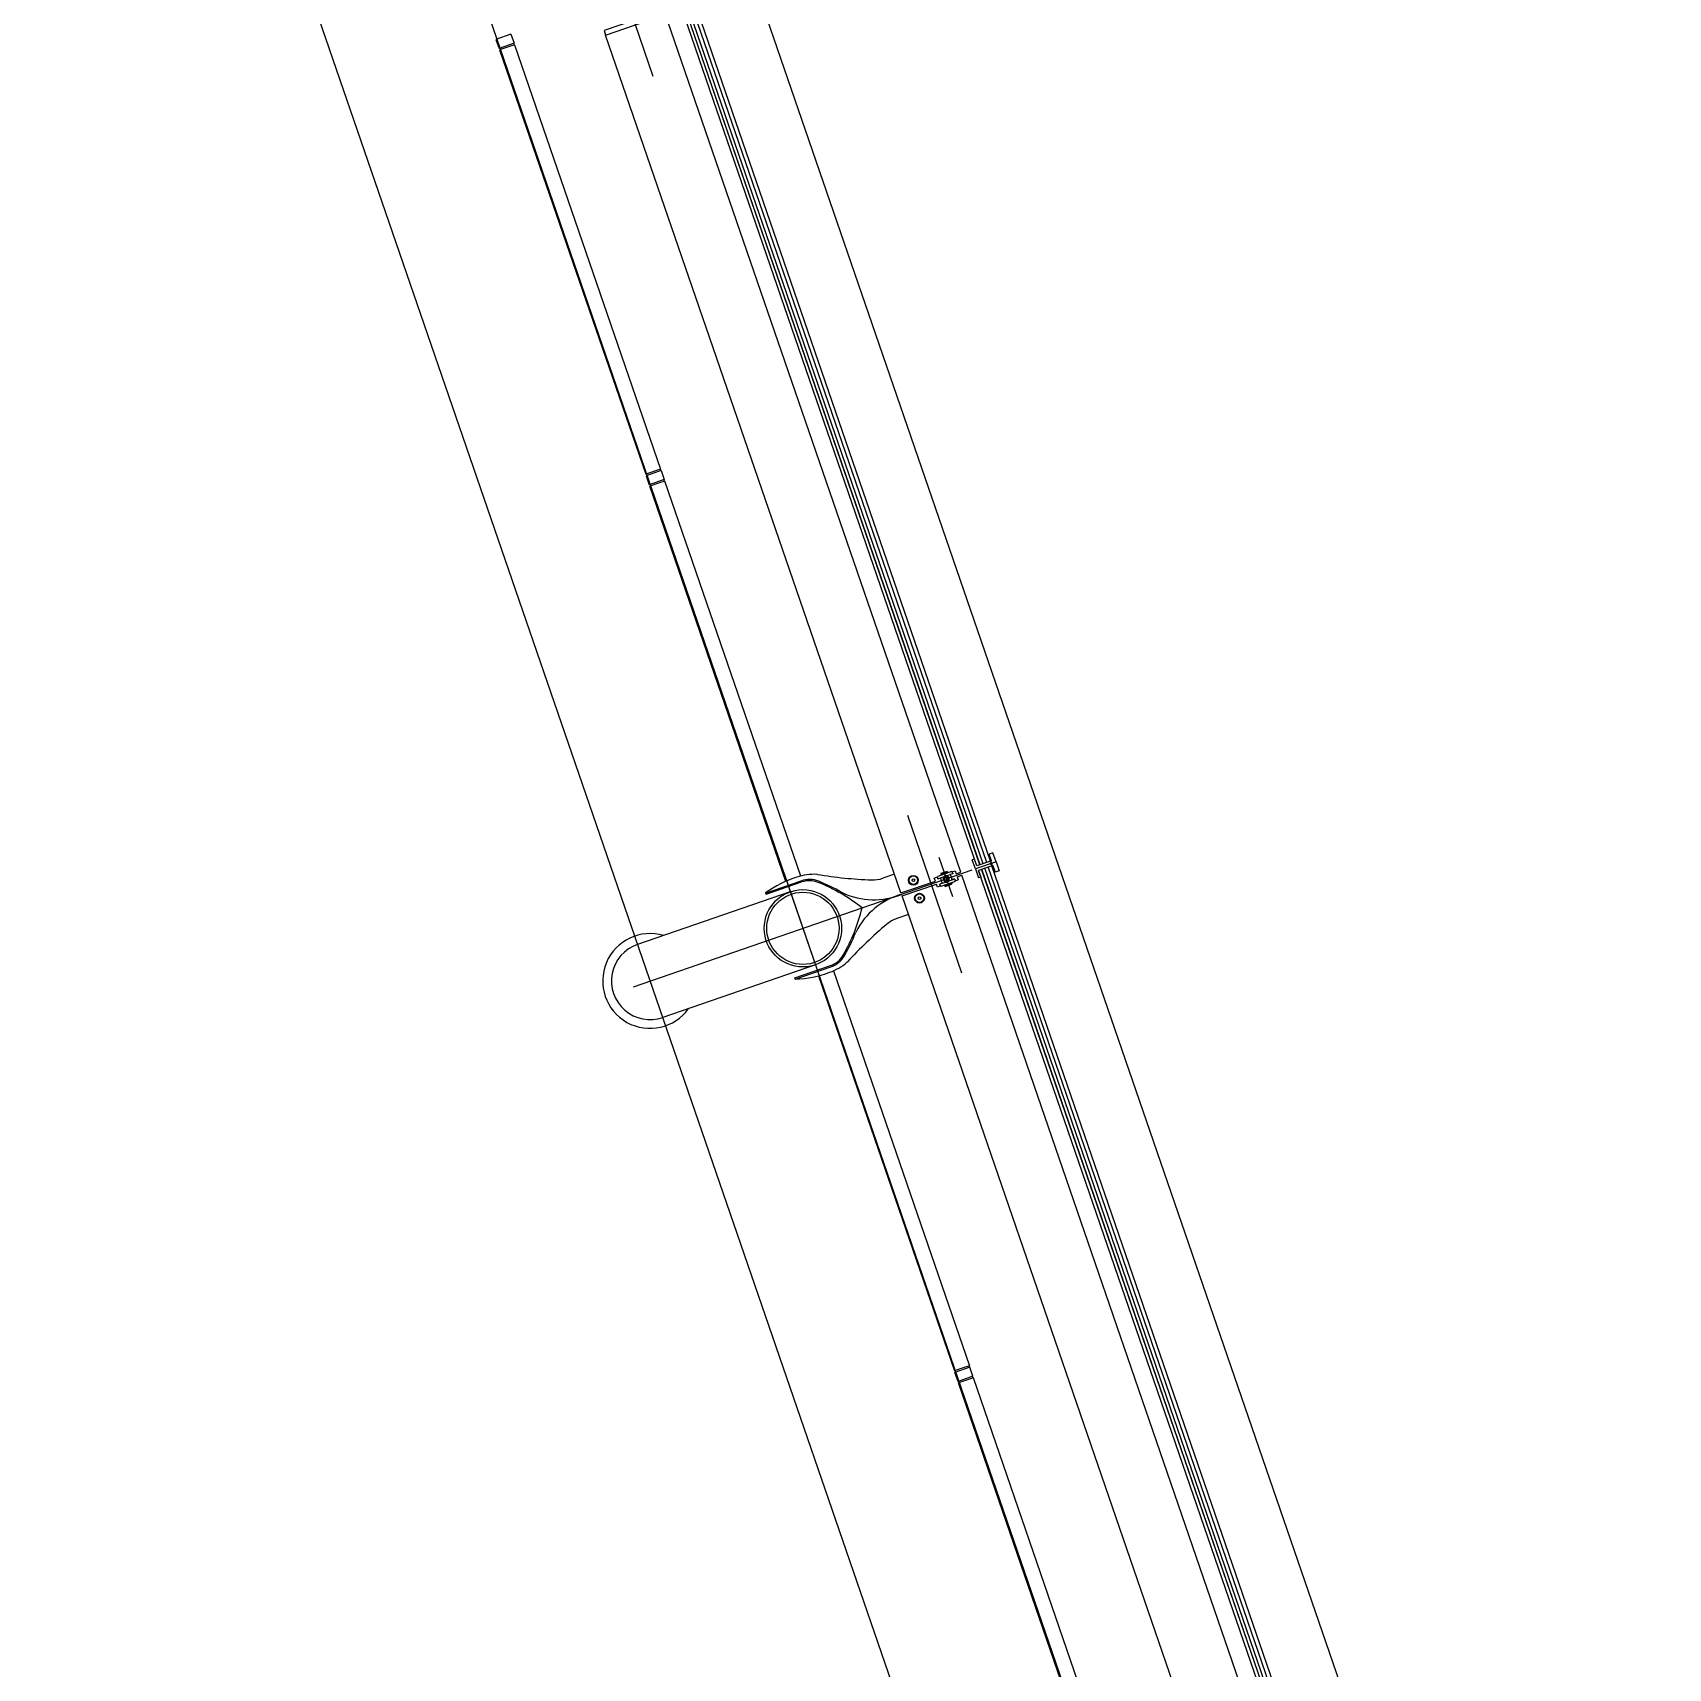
# Model space of a CAD drawing. Extents: x 809434 to 809707, y 818708 to 819364.
# Drawn here: x 809686.2 to 809691.38, y 818751.52 to 818756.69 of the extents above; entities that cross this region are included whole.
import ezdxf

# ---------------------------------------------------------------- set-up
doc = ezdxf.new("R2010")
doc.units = 0
for name, color, linetype in [('Level 2', 7, 'Continuous'), ('MAJ630__', 7, 'Continuous'), ('MAJ640__', 7, 'Continuous'), ('MAJ640__1', 7, 'Continuous'), ('MMH294_S', 7, 'Continuous')]:
    doc.layers.add(name, color=color, linetype=linetype)

msp = doc.modelspace()

# ---------------------------------------------------------------- linework, layer by layer
at = {"layer": 'Level 2'}
msp.add_arc((809688.1563, 818753.6914), 0.15, 73.5874, 324.4126, dxfattribs=at)
at = {"layer": 'MAJ630__'}
for p, q in [((809691.3778, 818748.455), (809688.4738, 818756.889)), ((809689.1903, 818754.0554), (809688.2543, 818756.7738)), ((809689.2329, 818754.0701), (809688.2969, 818756.7884)), ((809688.95, 818753.97), (809688.0156, 818756.6837)), ((809689.2412, 818754.0967), (809689.2289, 818754.0925)), ((809689.2362, 818754.0712), (809689.2289, 818754.0925)), ((809689.251, 818754.0684), (809689.2412, 818754.0967)), ((809689.183, 818754.0767), (809689.1757, 818754.0742)), ((809689.1855, 818754.0458), (809689.1757, 818754.0742)), ((809689.1903, 818754.0554), (809689.183, 818754.0767)), ((809689.251, 818754.0684), (809689.1855, 818754.0458)), ((809689.251, 818754.0684), (809689.1855, 818754.0458)), ((809689.1855, 818754.0458), (809689.1952, 818754.0174)), ((809689.2362, 818754.0712), (809689.1903, 818754.0554)), ((809689.2411, 818754.057), (809689.1952, 818754.0412)), ((809690.167, 818751.2189), (809689.1952, 818754.0412)), ((809689.1952, 818754.0412), (809689.2026, 818754.02)), ((809690.2096, 818751.2335), (809689.2379, 818754.0556)), ((809689.2411, 818754.057), (809689.2484, 818754.0358)), ((809689.2607, 818754.04), (809689.2484, 818754.0358)), ((809689.251, 818754.0684), (809689.2607, 818754.04)), ((809689.2026, 818754.02), (809689.1952, 818754.0174)), ((809688.5999, 818753.9734), (809688.1165, 818753.807)), ((809690.9051, 818748.2922), (809688.9533, 818753.9606)), ((809688.6795, 818753.7423), (809688.1961, 818753.5758))]:
    msp.add_line(p, q, dxfattribs=at)
msp.add_lwpolyline([(809688.2047, 818756.7488), (809688.1999, 818756.7629), (809688.0108, 818756.6978), (809688.0156, 818756.6837)], close=True, dxfattribs=at)
for points in [[(809688.9297, 818754.0291), (809688.8929, 818754.0164)], [(809688.5216, 818753.9696), (809688.523, 818753.9656), (809688.6358, 818754.0045)], [(809688.9737, 818753.9015), (809688.9368, 818753.8888)], [(809688.6154, 818753.6971), (809688.614, 818753.7011), (809688.7268, 818753.7399)]]:
    msp.add_lwpolyline(points, dxfattribs=at)
for radius in [0.1223, 0.1143]:
    msp.add_circle((809688.6397, 818753.8579), radius, dxfattribs=at)
for centre, radius, start, end in [((809688.7217, 818753.6956), 0.3393, 107.2939, 126.1393), ((809688.6762, 818753.8563), 0.1724, 87.6039, 108.7249), ((809688.6602, 818753.9335), 0.075, 68.0376, 109), ((809688.6825, 818754.0085), 0.02, 80.5742, 87.6039), ((809688.9053, 818755.3504), 1.3402, 260.5742, 267.9216), ((809688.4777, 818753.4811), 0.5628, 51.6321, 68.0376), ((809688.8603, 818754.111), 0.1, 267.9216, 289), ((809688.2801, 818754.055), 0.5628, 329.9624, 346.3679), ((809688.9694, 818753.7942), 0.1, 109, 130.0784), ((809689.7679, 818752.8453), 1.3402, 130.0784, 137.4258), ((809688.1563, 818753.6914), 0.1223, 108.9976, 289.0023), ((809688.7024, 818753.8109), 0.075, 289, 329.9624), ((809688.6044, 818754.0362), 0.3393, 271.8607, 290.7061), ((809688.6675, 818753.8816), 0.1724, 289.2751, 310.3961), ((809688.7662, 818753.7655), 0.02, 310.3961, 317.4258)]:
    msp.add_arc(centre, radius, start, end, dxfattribs=at)
at = {"layer": 'MAJ640__'}
for p, q in [((809689.1391, 818754.0351), (809688.1901, 818756.7913)), ((809689.1998, 818754.0587), (809688.2638, 818756.777)), ((809689.2005, 818754.0589), (809688.2645, 818756.7773)), ((809689.21, 818754.0622), (809688.274, 818756.7805)), ((809689.2213, 818754.0661), (809688.2853, 818756.7844)), ((809689.1102, 818754.0371), (809689.0662, 818754.0219)), ((809689.076, 818754.0295), (809689.0977, 818754.037)), ((809689.0766, 818754.0308), (809689.076, 818754.0295)), ((809689.076, 818754.0295), (809689.077, 818754.0267)), ((809689.0965, 818754.0376), (809689.0766, 818754.0308)), ((809689.077, 818754.0267), (809689.0987, 818754.0342)), ((809689.0964, 818754.0334), (809689.097, 818754.033)), ((809689.0965, 818754.0376), (809689.0977, 818754.037)), ((809689.0972, 818754.0326), (809689.097, 818754.033)), ((809689.0977, 818754.037), (809689.0987, 818754.0342)), ((809689.1137, 818754.0303), (809689.1061, 818754.0277)), ((809689.1113, 818754.0361), (809689.1217, 818754.0397)), ((809689.1217, 818754.0397), (809689.1249, 818754.0302)), ((809689.1249, 818754.0302), (809689.1391, 818754.0351)), ((809690.1765, 818751.2221), (809689.2047, 818754.0445)), ((809690.1772, 818751.2224), (809689.2054, 818754.0447)), ((809690.1867, 818751.2256), (809689.2149, 818754.048)), ((809690.198, 818751.2295), (809689.2262, 818754.0519)), ((809688.95, 818753.97), (809689.0588, 818754.0075)), ((809688.9533, 818753.9606), (809689.062, 818753.998)), ((809689.0555, 818754.0169), (809689.0659, 818754.0205)), ((809689.0588, 818754.0075), (809689.0555, 818754.0169)), ((809689.0653, 818753.9885), (809689.062, 818753.998)), ((809689.0757, 818753.9921), (809689.0653, 818753.9885)), ((809689.0676, 818754.0144), (809689.0751, 818754.0171)), ((809689.0808, 818754.0005), (809689.0732, 818753.9979)), ((809689.0753, 818754.0171), (809689.1061, 818754.0277)), ((809689.0793, 818754.0275), (809689.079, 818754.0269)), ((809689.0792, 818754.0264), (809689.079, 818754.0269)), ((809689.081, 818754.0006), (809689.1118, 818754.0112)), ((809689.1099, 818754.0015), (809689.0882, 818753.9941)), ((809689.0882, 818753.9941), (809689.0892, 818753.9912)), ((809689.1109, 818753.9987), (809689.0892, 818753.9912)), ((809689.0904, 818753.9906), (809689.0892, 818753.9912)), ((809689.0901, 818753.9947), (809689.0898, 818753.9957)), ((809689.0904, 818753.9906), (809689.1103, 818753.9974)), ((809689.1081, 818754.0009), (809689.1077, 818754.0018)), ((809689.1099, 818754.0015), (809689.1109, 818753.9987)), ((809689.1103, 818753.9974), (809689.1109, 818753.9987)), ((809689.121, 818754.0077), (809689.1314, 818754.0113)), ((809689.1282, 818754.0208), (809689.1424, 818754.0257)), ((809689.1282, 818754.0208), (809689.1314, 818754.0113)), ((809691.0942, 818748.3573), (809689.1424, 818754.0257))]:
    msp.add_line(p, q, dxfattribs=at)
for points in [[(809688.5216, 818753.9696), (809688.6344, 818754.0084)], [(809689.0768, 818753.9912), (809689.1207, 818754.0063)], [(809688.6154, 818753.6971), (809688.7282, 818753.736)]]:
    msp.add_lwpolyline(points, dxfattribs=at)
for centre, radius in [((809688.9892, 818754.0099), 0.0155), ((809688.9892, 818754.0099), 0.0135), ((809688.9892, 818754.0099), 0.0042), ((809689.0935, 818754.0141), 0.006), ((809689.0087, 818753.9532), 0.0155), ((809689.0087, 818753.9532), 0.0135), ((809689.0087, 818753.9532), 0.0042)]:
    msp.add_circle(centre, radius, dxfattribs=at)
for centre, radius, start, end in [((809688.6602, 818753.9335), 0.0792, 68.0376, 109), ((809688.4777, 818753.4811), 0.567, 59.8959, 68.0376), ((809689.0935, 818754.0141), 0.0095, 146.6949, 251.3051), ((809689.0935, 818754.0141), 0.0109, 101.1265, 116.8735), ((809689.0935, 818754.0141), 0.0109, 281.1265, 296.8735), ((809689.0935, 818754.0141), 0.0095, 325.1826, 72.8174), ((809688.7722, 818753.989), 0.02, 239.8959, 251.3246), ((809688.8641, 818754.1787), 0.2307, 244.7688, 292.3227), ((809689.014, 818753.7432), 0.2307, 105.6773, 153.2312), ((809689.014, 818753.7432), 0.2307, 105.6773, 112.3227), ((809688.8641, 818754.1787), 0.2307, 285.6773, 292.3227), ((809688.2801, 818754.055), 0.567, 329.9624, 338.1041), ((809688.8248, 818753.8361), 0.02, 146.6754, 158.1041), ((809688.7024, 818753.8109), 0.0792, 289, 329.9624)]:
    msp.add_arc(centre, radius, start, end, dxfattribs=at)
for points, degree in [([(809689.1102, 818754.0371), (809689.1102, 818754.0371), (809689.1102, 818754.0371), (809689.1103, 818754.0371), (809689.1103, 818754.037), (809689.1104, 818754.037), (809689.1104, 818754.037), (809689.1105, 818754.037), (809689.1105, 818754.0369), (809689.1106, 818754.0369), (809689.1106, 818754.0369), (809689.1107, 818754.0368), (809689.1107, 818754.0368), (809689.1108, 818754.0367), (809689.1108, 818754.0367), (809689.1108, 818754.0367)], 3), ([(809689.1108, 818754.0367), (809689.1112, 818754.0362), (809689.1116, 818754.0357), (809689.1122, 818754.0347), (809689.1125, 818754.0342), (809689.1131, 818754.0332), (809689.1133, 818754.0327), (809689.1137, 818754.0319), (809689.1138, 818754.0316), (809689.114, 818754.0313)], 3), ([(809689.114, 818754.0311), (809689.1141, 818754.0311), (809689.1141, 818754.031), (809689.1141, 818754.0309), (809689.1141, 818754.0308), (809689.114, 818754.0307), (809689.114, 818754.0306), (809689.1139, 818754.0305), (809689.1139, 818754.0305), (809689.1138, 818754.0304), (809689.1137, 818754.0304), (809689.1137, 818754.0303), (809689.1137, 818754.0303), (809689.1137, 818754.0303)], 3), ([(809689.114, 818754.0311), (809689.114, 818754.0311), (809689.114, 818754.0311), (809689.114, 818754.0312), (809689.114, 818754.0312), (809689.114, 818754.0312), (809689.114, 818754.0313), (809689.114, 818754.0313)], 3), ([(809689.0659, 818754.0212), (809689.0659, 818754.0212), (809689.0659, 818754.0213), (809689.0659, 818754.0214), (809689.0659, 818754.0214), (809689.0659, 818754.0215), (809689.0659, 818754.0216), (809689.066, 818754.0216), (809689.066, 818754.0217), (809689.066, 818754.0217), (809689.066, 818754.0217), (809689.0661, 818754.0218), (809689.0661, 818754.0218), (809689.0661, 818754.0219), (809689.0662, 818754.0219), (809689.0662, 818754.0219)], 3), ([(809689.0667, 818754.015), (809689.0666, 818754.0153), (809689.0665, 818754.0157), (809689.0663, 818754.0165), (809689.0662, 818754.0171), (809689.0661, 818754.0182), (809689.066, 818754.0188), (809689.0659, 818754.02), (809689.0659, 818754.0206), (809689.0659, 818754.0212)], 3), ([(809689.0667, 818754.015), (809689.0667, 818754.015), (809689.0667, 818754.015), (809689.0668, 818754.0149), (809689.0668, 818754.0149), (809689.0668, 818754.0149), (809689.0668, 818754.0148), (809689.0668, 818754.0148)], 3), ([(809689.0676, 818754.0144), (809689.0676, 818754.0144), (809689.0676, 818754.0144), (809689.0675, 818754.0144), (809689.0675, 818754.0144), (809689.0674, 818754.0144), (809689.0673, 818754.0144), (809689.0672, 818754.0144), (809689.0672, 818754.0144), (809689.067, 818754.0145), (809689.067, 818754.0146), (809689.0669, 818754.0147), (809689.0668, 818754.0147), (809689.0668, 818754.0148)], 3), ([(809689.0729, 818753.9971), (809689.0729, 818753.9972), (809689.0729, 818753.9972), (809689.0728, 818753.9973), (809689.0728, 818753.9974), (809689.0729, 818753.9975), (809689.0729, 818753.9976), (809689.073, 818753.9977), (809689.073, 818753.9978), (809689.0731, 818753.9979), (809689.0732, 818753.9979), (809689.0732, 818753.9979), (809689.0732, 818753.9979), (809689.0732, 818753.9979)], 3), ([(809689.0729, 818753.9971), (809689.0729, 818753.9971), (809689.0729, 818753.9971), (809689.0729, 818753.9971), (809689.0729, 818753.997), (809689.0729, 818753.997), (809689.0729, 818753.997), (809689.0729, 818753.9969)], 3), ([(809689.0761, 818753.9916), (809689.0757, 818753.9921), (809689.0753, 818753.9926), (809689.0747, 818753.9935), (809689.0744, 818753.994), (809689.0738, 818753.995), (809689.0736, 818753.9955), (809689.0732, 818753.9963), (809689.0731, 818753.9966), (809689.0729, 818753.9969)], 3), ([(809689.0751, 818754.0171), (809689.0751, 818754.017), (809689.0752, 818754.017), (809689.0752, 818754.0169), (809689.0753, 818754.0167), (809689.0754, 818754.0161), (809689.0755, 818754.0157), (809689.0756, 818754.0145), (809689.0758, 818754.0135), (809689.0762, 818754.0112), (809689.0765, 818754.01), (809689.0773, 818754.0077), (809689.0777, 818754.0066), (809689.0787, 818754.0045), (809689.0792, 818754.0035), (809689.08, 818754.0022), (809689.0803, 818754.0018), (809689.0806, 818754.0011), (809689.0807, 818754.0009), (809689.0808, 818754.0006), (809689.0808, 818754.0006), (809689.0808, 818754.0005)], 3), ([(809689.0751, 818754.0171), (809689.0752, 818754.0171), (809689.0752, 818754.0171), (809689.0753, 818754.0171)], 2), ([(809689.0768, 818753.9912), (809689.0767, 818753.9912), (809689.0767, 818753.9912), (809689.0766, 818753.9912), (809689.0766, 818753.9912), (809689.0765, 818753.9912), (809689.0765, 818753.9912), (809689.0764, 818753.9913), (809689.0764, 818753.9913), (809689.0763, 818753.9913), (809689.0763, 818753.9914), (809689.0762, 818753.9914), (809689.0762, 818753.9914), (809689.0761, 818753.9915), (809689.0761, 818753.9915), (809689.0761, 818753.9916)], 3), ([(809689.081, 818754.0006), (809689.0809, 818754.0006), (809689.0809, 818754.0005), (809689.0808, 818754.0005)], 2), ([(809689.081, 818754.0006), (809689.0809, 818754.0006), (809689.0809, 818754.0005), (809689.0808, 818754.0005)], 2), ([(809689.0864, 818754.0206), (809689.0864, 818754.0206), (809689.0864, 818754.0206), (809689.0863, 818754.0205), (809689.0862, 818754.0204), (809689.0861, 818754.0202), (809689.086, 818754.02), (809689.0857, 818754.0197), (809689.0856, 818754.0195), (809689.0855, 818754.0193)], 3), ([(809689.0885, 818754.0239), (809689.0874, 818754.0222), (809689.0864, 818754.0206)], 2), ([(809689.0904, 818754.0051), (809689.0906, 818754.0051), (809689.0908, 818754.005), (809689.0912, 818754.0048), (809689.0914, 818754.0048), (809689.0917, 818754.0047), (809689.0918, 818754.0047), (809689.0919, 818754.0046), (809689.0919, 818754.0046), (809689.0919, 818754.0046)], 3), ([(809689.095, 818754.0236), (809689.0933, 818754.0242), (809689.0913, 818754.0249)], 2), ([(809689.0919, 818754.0046), (809689.0936, 818754.004), (809689.0956, 818754.0034)], 2), ([(809689.0965, 818754.0231), (809689.0963, 818754.0232), (809689.0961, 818754.0232), (809689.0957, 818754.0234), (809689.0955, 818754.0235), (809689.0952, 818754.0235), (809689.0952, 818754.0236), (809689.0951, 818754.0236), (809689.095, 818754.0236), (809689.095, 818754.0236)], 3), ([(809689.0984, 818754.0043), (809689.0995, 818754.0061), (809689.1005, 818754.0076)], 2), ([(809689.1005, 818754.0076), (809689.1006, 818754.0076), (809689.1006, 818754.0076), (809689.1006, 818754.0077), (809689.1007, 818754.0078), (809689.1008, 818754.008), (809689.1009, 818754.0082), (809689.1012, 818754.0086), (809689.1013, 818754.0087), (809689.1014, 818754.0089)], 3), ([(809689.1118, 818754.0112), (809689.1118, 818754.0112), (809689.1118, 818754.0112), (809689.1117, 818754.0113), (809689.1116, 818754.0116), (809689.1115, 818754.0121), (809689.1115, 818754.0125), (809689.1113, 818754.0138), (809689.1111, 818754.0148), (809689.1107, 818754.017), (809689.1104, 818754.0182), (809689.1096, 818754.0206), (809689.1092, 818754.0217), (809689.1082, 818754.0238), (809689.1077, 818754.0247), (809689.1069, 818754.026), (809689.1066, 818754.0265), (809689.1063, 818754.0271), (809689.1062, 818754.0273), (809689.1061, 818754.0276), (809689.1061, 818754.0277), (809689.1061, 818754.0277)], 3), ([(809689.1194, 818754.0138), (809689.1187, 818754.0136), (809689.1181, 818754.0133), (809689.1165, 818754.0128), (809689.1155, 818754.0125), (809689.114, 818754.0119), (809689.1134, 818754.0117), (809689.1124, 818754.0114), (809689.1121, 818754.0113), (809689.1118, 818754.0112)], 3), ([(809689.1194, 818754.0138), (809689.1185, 818754.0135), (809689.1176, 818754.0132), (809689.1167, 818754.0129), (809689.1155, 818754.0124), (809689.1142, 818754.012), (809689.1129, 818754.0116), (809689.1125, 818754.0114), (809689.1122, 818754.0113), (809689.1118, 818754.0112)], 3), ([(809689.1194, 818754.0138), (809689.1194, 818754.0138), (809689.1194, 818754.0138), (809689.1194, 818754.0138), (809689.1194, 818754.0138), (809689.1195, 818754.0138), (809689.1196, 818754.0138), (809689.1197, 818754.0138), (809689.1198, 818754.0138), (809689.1199, 818754.0137), (809689.12, 818754.0137), (809689.1201, 818754.0136), (809689.1201, 818754.0135), (809689.1201, 818754.0134)], 3), ([(809689.1202, 818754.0132), (809689.1202, 818754.0132), (809689.1202, 818754.0133), (809689.1202, 818754.0133), (809689.1202, 818754.0133), (809689.1201, 818754.0134), (809689.1201, 818754.0134), (809689.1201, 818754.0134)], 3), ([(809689.1202, 818754.0132), (809689.1203, 818754.0129), (809689.1204, 818754.0126), (809689.1206, 818754.0117), (809689.1207, 818754.0111), (809689.1209, 818754.01), (809689.1209, 818754.0095), (809689.121, 818754.0083), (809689.121, 818754.0077), (809689.121, 818754.0071)], 3), ([(809689.121, 818754.0071), (809689.121, 818754.007), (809689.121, 818754.0069), (809689.121, 818754.0068), (809689.121, 818754.0068), (809689.121, 818754.0067), (809689.121, 818754.0067), (809689.121, 818754.0066), (809689.1209, 818754.0066), (809689.1209, 818754.0065), (809689.1209, 818754.0065), (809689.1209, 818754.0064), (809689.1208, 818754.0064), (809689.1208, 818754.0063), (809689.1208, 818754.0063), (809689.1207, 818754.0063)], 3)]:
    msp.add_open_spline(points, degree=degree, dxfattribs=at)
at = {"layer": 'MAJ640__1'}
for p, q in [((809686.6862, 818759.531), (809688.6397, 818753.8579)), ((809686.2029, 818759.3645), (809690.3094, 818747.4383)), ((809688.1664, 818756.553), (809687.9947, 818757.0516)), ((809689.1431, 818753.7165), (809688.9714, 818754.2151)), ((809689.0698, 818754.0828), (809689.1126, 818753.9585)), ((809688.1037, 818753.6733), (809689.1756, 818754.0424)), ((809688.5801, 818754.0308), (809688.6975, 818753.6899)), ((809689.2329, 818754.0701), (809689.2378, 818754.0559)), ((809688.6397, 818753.8579), (809690.5931, 818748.1847))]:
    msp.add_line(p, q, dxfattribs=at)
msp.add_circle((809689.2353, 818754.063), 0.003, dxfattribs=at)
at = {"layer": 'MMH294_S'}
for p, q in [((809687.716, 818756.6862), (809687.6687, 818756.67)), ((809687.6687, 818756.67), (809687.6785, 818756.6416)), ((809687.716, 818756.6862), (809687.7257, 818756.6579)), ((809687.7257, 818756.6579), (809687.6785, 818756.6416)), ((809687.7274, 818756.6531), (809687.6801, 818756.6369)), ((809687.6801, 818756.6369), (809688.1424, 818755.2942)), ((809687.6804, 818756.6422), (809687.682, 818756.6375)), ((809687.7239, 818756.6572), (809687.7255, 818756.6525)), ((809687.7274, 818756.6531), (809688.1897, 818755.3105)), ((809688.1897, 818755.3105), (809688.1424, 818755.2942)), ((809688.1913, 818755.3058), (809688.144, 818755.2895)), ((809688.144, 818755.2895), (809688.1538, 818755.2611)), ((809688.1443, 818755.2949), (809688.1459, 818755.2901)), ((809688.2011, 818755.2774), (809688.1538, 818755.2611)), ((809688.2027, 818755.2727), (809688.183, 818755.2659)), ((809688.1878, 818755.3099), (809688.1894, 818755.3051)), ((809688.1913, 818755.3058), (809688.2011, 818755.2774)), ((809688.1992, 818755.2768), (809688.2008, 818755.272)), ((809688.6329, 818754.0232), (809688.2027, 818755.2727)), ((809688.183, 818755.2659), (809688.1554, 818755.2564)), ((809688.5858, 818754.0065), (809688.1554, 818755.2564)), ((809688.1557, 818755.2618), (809688.1573, 818755.2571)), ((809688.7361, 818753.7235), (809689.1664, 818752.4739)), ((809688.6887, 818753.7076), (809689.1191, 818752.4577)), ((809689.1467, 818752.4672), (809689.1191, 818752.4577)), ((809689.168, 818752.4692), (809689.1207, 818752.4529)), ((809689.1305, 818752.4246), (809689.1207, 818752.4529)), ((809689.1226, 818752.4536), (809689.121, 818752.4583)), ((809689.1778, 818752.4409), (809689.1305, 818752.4246)), ((809689.1794, 818752.4361), (809689.1321, 818752.4198)), ((809689.134, 818752.4205), (809689.1324, 818752.4252)), ((809689.1664, 818752.4739), (809689.1467, 818752.4672)), ((809689.1661, 818752.4686), (809689.1645, 818752.4733)), ((809689.1778, 818752.4409), (809689.168, 818752.4692)), ((809689.1775, 818752.4355), (809689.1759, 818752.4402)), ((809689.6417, 818751.0935), (809689.1794, 818752.4361)), ((809689.5944, 818751.0772), (809689.1321, 818752.4198))]:
    msp.add_line(p, q, dxfattribs=at)

doc.saveas('drawing.dxf')
